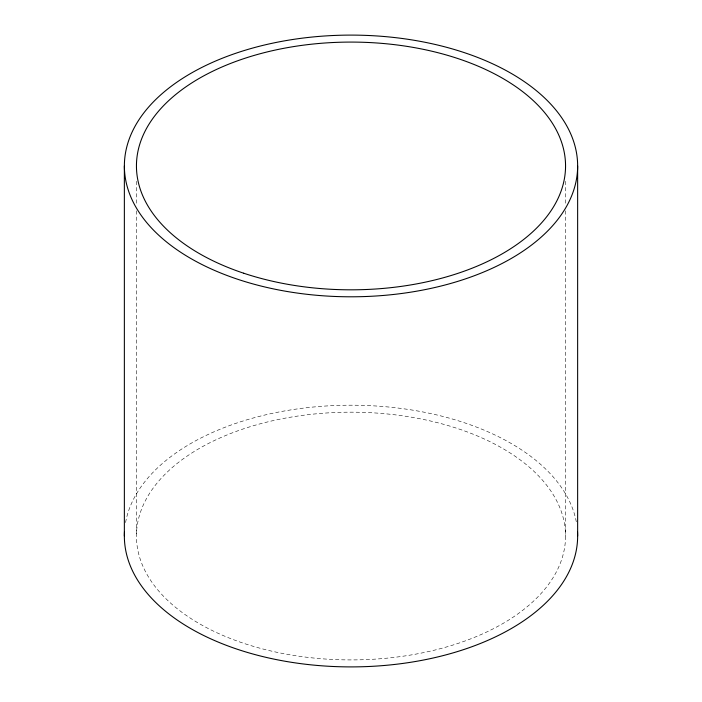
<?xml version="1.0" encoding="UTF-8"?>
<svg xmlns="http://www.w3.org/2000/svg" width="702" height="702" viewBox="0 0 702 702"><rect width="100%" height="100%" fill="white"/><g stroke="black" fill="none" stroke-linecap="round" stroke-linejoin="round"><path stroke-width="0.53" stroke-dasharray="3.51 2.63" d="M565.549 181.283L565.549 204.273M565.549 210.846L565.549 536.047A214.549 123.868 0 0 1 243.726 643.322A214.549 123.868 0 0 1 243.726 428.773A214.549 123.868 0 0 1 565.549 536.047M136.451 181.283L136.451 204.273M136.451 210.846L136.451 536.047M125.561 522.578A226.641 130.853 0 0 1 351 405.203A226.641 130.853 0 0 1 576.439 522.578"/><path stroke-width="1.05" d="M577.641 165.953A226.641 130.853 0 0 1 237.68 279.264A226.641 130.853 0 0 1 237.68 52.632A226.641 130.853 0 0 1 577.641 165.953L577.641 536.047M124.359 165.953L124.359 536.047M577.527 531.897A226.641 130.853 0 0 1 351 666.9A226.641 130.853 0 0 1 124.473 531.897M243.726 273.227A214.549 123.868 0 0 0 565.549 165.953A214.549 123.868 0 0 0 243.726 58.678A214.549 123.868 0 0 0 243.726 273.227"/></g></svg>
